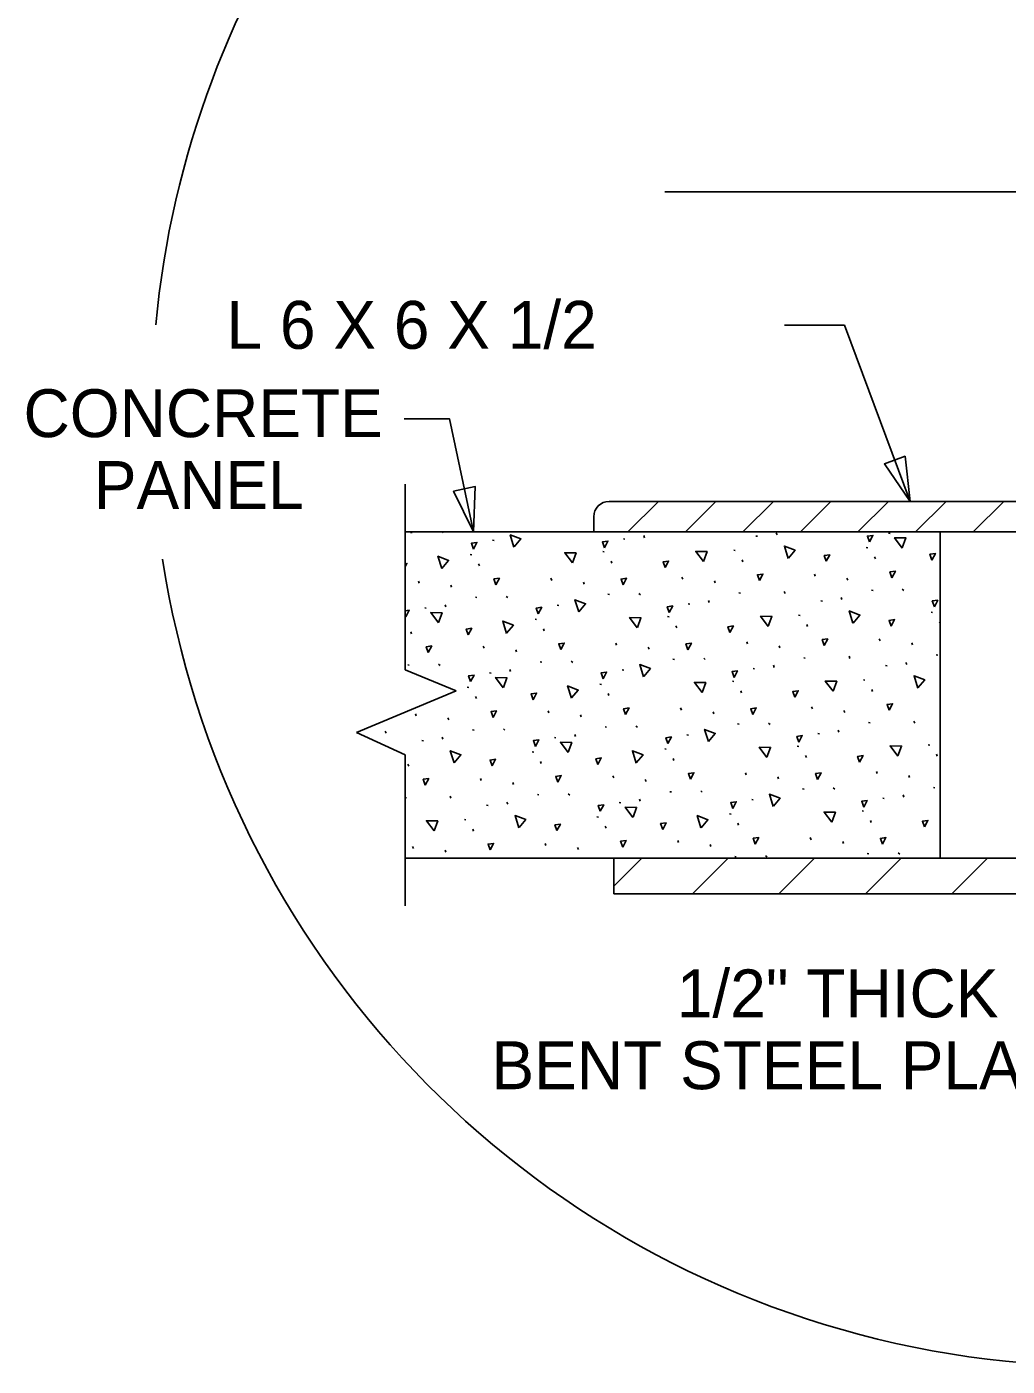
# Model space of a CAD drawing. Extents: x 0 to 71.1, y 0 to 63.6.
# Drawn here: x 55.73 to 60.85, y 28.92 to 35.91 of the extents above; entities that cross this region are included whole.
import ezdxf

# ---------------------------------------------------------------- set-up
doc = ezdxf.new("R2010")
doc.units = 0
for name, color, linetype in [('Arrowhead Terminators', 7, 'Continuous'), ('Dimension Lines', 7, 'Continuous'), ('Mis Center Lines', 7, 'Continuous'), ('Mis Object Lines', 7, 'Continuous'), ('Miscellaneous Lines', 7, 'Continuous'), ('Structural Steel Lines', 7, 'Continuous'), ('Sup Concrete Girder Lines', 7, 'Continuous'), ('Text', 7, 'Continuous')]:
    doc.layers.add(name, color=color, linetype=linetype)

msp = doc.modelspace()

# ---------------------------------------------------------------- linework, layer by layer
at = {"layer": 'Arrowhead Terminators'}
for points in [[(60.3431, 33.4314), (60.3166, 33.667), (60.2089, 33.6268)], [(58.064, 33.2717), (58.0724, 33.5086), (57.9599, 33.4847)]]:
    msp.add_lwpolyline(points, close=True, dxfattribs=at)
at = {"layer": 'Dimension Lines'}
for p, q in [((59.6871, 34.3521), (59.9997, 34.3521)), ((59.9997, 34.3521), (60.3431, 33.4314)), ((57.707, 32.5524), (57.707, 33.5217)), ((57.9728, 32.4427), (57.707, 32.5524)), ((57.4529, 32.2252), (57.9728, 32.4427)), ((57.707, 32.1091), (57.4529, 32.2252)), ((57.707, 31.3201), (57.707, 32.1091))]:
    msp.add_line(p, q, dxfattribs=at)
msp.add_lwpolyline([(58.064, 33.2717), (57.9385, 33.8617), (57.702, 33.8617)], dxfattribs=at)
at = {"layer": 'Mis Center Lines'}
msp.add_line((63.4162, 35.0474), (59.0631, 35.0474), dxfattribs=at)
at = {"layer": 'Mis Object Lines'}
for start, end in [(54.81457, 174.59906), (188.74113, 328.32594)]:
    msp.add_arc((61.3508, 33.8857), 4.9681, start, end, dxfattribs=at)
at = {"layer": 'Miscellaneous Lines'}
msp.add_line((57.957, 33.2717), (57.957, 33.2717), dxfattribs=at)
at = {"layer": 'Structural Steel Lines'}
for p, q in [((58.7712, 33.4314), (61.0046, 33.4314)), ((58.8695, 33.2717), (59.0287, 33.4314)), ((59.1698, 33.2717), (59.3291, 33.4314)), ((59.4697, 33.2717), (59.6289, 33.4314)), ((59.77, 33.2717), (59.9293, 33.4314)), ((60.0706, 33.2717), (60.2304, 33.4314)), ((60.3718, 33.2717), (60.5312, 33.4314)), ((60.6726, 33.2717), (60.8324, 33.4314)), ((58.6915, 33.2717), (58.6915, 33.3514)), ((61.2444, 33.2717), (58.6915, 33.2717)), ((58.7957, 31.5701), (58.7957, 31.3837)), ((58.7957, 31.5701), (60.9781, 31.5701)), ((58.7957, 31.4231), (58.9421, 31.5701)), ((59.2076, 31.3837), (59.3934, 31.5701)), ((59.6584, 31.3837), (59.8442, 31.5701)), ((60.11, 31.3837), (60.2958, 31.5701)), ((60.561, 31.3837), (60.7468, 31.5701)), ((58.7957, 31.3837), (63.906, 31.3837))]:
    msp.add_line(p, q, dxfattribs=at)
msp.add_arc((58.7713, 33.3514), 0.0798, 90, 180, dxfattribs=at)
at = {"layer": 'Sup Concrete Girder Lines'}
for p, q in [((57.707, 33.2717), (60.4991, 33.2717)), ((57.7354, 33.2699), (57.7435, 33.2683)), ((57.8996, 33.2717), (57.9046, 33.2677)), ((58.1627, 33.2289), (58.1709, 33.2273)), ((58.8462, 33.2357), (58.8544, 33.2341)), ((58.9563, 33.242), (58.9522, 33.2526)), ((59.5382, 33.2508), (59.5464, 33.2492)), ((59.6482, 33.2571), (59.6442, 33.2678)), ((60.2301, 33.266), (60.2383, 33.2644)), ((60.4991, 33.2717), (60.4991, 31.5701)), ((58.0465, 33.1543), (58.0547, 33.1527)), ((58.7384, 33.1695), (58.7466, 33.1679)), ((59.422, 33.1762), (59.4302, 33.1746)), ((60.1139, 33.1914), (60.1221, 33.1898)), ((60.1616, 33.1314), (60.1575, 33.142)), ((58.0942, 33.0943), (58.0901, 33.1049)), ((58.7861, 33.1094), (58.782, 33.1201)), ((59.4696, 33.1161), (59.4656, 33.1268)), ((57.7803, 33.0042), (57.7762, 33.0148)), ((58.4722, 33.0194), (58.4682, 33.0301)), ((58.6415, 32.999), (58.6374, 33.0096)), ((59.1558, 33.0261), (59.1517, 33.0368)), ((59.325, 33.0057), (59.3209, 33.0164)), ((59.8477, 33.0413), (59.8436, 33.0519)), ((60.017, 33.0209), (60.0129, 33.0315)), ((57.9495, 32.9838), (57.9455, 32.9944)), ((58.0737, 32.9316), (58.0819, 32.9299)), ((58.2348, 32.9358), (58.243, 32.9292)), ((58.7657, 32.9467), (58.7739, 32.9451)), ((58.9268, 32.9509), (58.9349, 32.9444)), ((59.4492, 32.9535), (59.4574, 32.9518)), ((59.6899, 32.9506), (59.6858, 32.9612)), ((59.9866, 32.9187), (59.9826, 32.9294)), ((60.1411, 32.9686), (60.1493, 32.967)), ((60.3022, 32.9729), (60.3104, 32.9663)), ((57.8092, 32.8754), (57.8173, 32.8738)), ((57.9192, 32.8817), (57.9152, 32.8923)), ((58.5011, 32.8905), (58.5093, 32.8889)), ((59.1846, 32.8973), (59.1928, 32.8957)), ((59.2947, 32.9036), (59.2906, 32.9142)), ((59.8766, 32.9124), (59.8847, 32.9108)), ((58.3849, 32.8159), (58.3931, 32.8143)), ((59.0768, 32.8311), (59.085, 32.8295)), ((59.7604, 32.8379), (59.7685, 32.8362)), ((59.808, 32.7778), (59.804, 32.7884)), ((60.4523, 32.853), (60.4605, 32.8514)), ((60.4991, 32.7951), (60.4959, 32.8036)), ((57.7406, 32.7407), (57.7365, 32.7514)), ((58.4326, 32.7559), (58.4285, 32.7665)), ((59.1245, 32.771), (59.1204, 32.7817)), ((58.1187, 32.6658), (58.1146, 32.6765)), ((58.2879, 32.6454), (58.2839, 32.656)), ((58.8106, 32.681), (58.8066, 32.6917)), ((58.9799, 32.6606), (58.9758, 32.6712)), ((59.4942, 32.6878), (59.4901, 32.6984)), ((59.6634, 32.6673), (59.6593, 32.6779)), ((60.1861, 32.7029), (60.182, 32.7135)), ((60.3554, 32.6825), (60.3512, 32.6931)), ((57.7202, 32.578), (57.7284, 32.5764)), ((57.8812, 32.5822), (57.8895, 32.5757)), ((58.4121, 32.5932), (58.4203, 32.5916)), ((58.5732, 32.5974), (58.5814, 32.5908)), ((59.1041, 32.6083), (59.1122, 32.6067)), ((59.2652, 32.6126), (59.2733, 32.606)), ((59.7876, 32.6151), (59.7958, 32.6134)), ((60.0283, 32.6122), (60.0242, 32.6228)), ((60.325, 32.5804), (60.3209, 32.591)), ((60.4795, 32.6303), (60.4877, 32.6286)), ((58.1476, 32.537), (58.1557, 32.5354)), ((58.2576, 32.5433), (58.2535, 32.5539)), ((58.8395, 32.5521), (58.8477, 32.5505)), ((59.523, 32.5589), (59.5312, 32.5573)), ((59.6331, 32.5652), (59.629, 32.5758)), ((60.2149, 32.5741), (60.2231, 32.5724)), ((58.0313, 32.4624), (58.0395, 32.4608)), ((58.7233, 32.4776), (58.7315, 32.4759)), ((59.4152, 32.4927), (59.4234, 32.4911)), ((59.4629, 32.4327), (59.4588, 32.4433)), ((60.0987, 32.4995), (60.1069, 32.4979)), ((60.1464, 32.4394), (60.1423, 32.4501)), ((58.079, 32.4023), (58.0749, 32.413)), ((58.7709, 32.4175), (58.7669, 32.4281)), ((57.7652, 32.3123), (57.761, 32.3229)), ((57.9344, 32.2918), (57.9303, 32.3025)), ((58.4571, 32.3274), (58.453, 32.3381)), ((58.6263, 32.307), (58.6222, 32.3177)), ((59.149, 32.3426), (59.1449, 32.3532)), ((59.3183, 32.3222), (59.3142, 32.3328)), ((59.8326, 32.3494), (59.8285, 32.36)), ((60.0018, 32.3289), (59.9977, 32.3395)), ((57.6073, 32.2215), (57.6033, 32.2322)), ((58.0586, 32.2396), (58.0668, 32.238)), ((58.2196, 32.2439), (58.2279, 32.2373)), ((58.7505, 32.2548), (58.7587, 32.2532)), ((58.9116, 32.259), (58.9198, 32.2524)), ((59.4424, 32.2699), (59.4506, 32.2683)), ((59.6035, 32.2742), (59.6117, 32.2677)), ((59.9715, 32.2268), (59.9674, 32.2374)), ((60.126, 32.2767), (60.1342, 32.2751)), ((60.3667, 32.2738), (60.3626, 32.2844)), ((57.794, 32.1834), (57.8021, 32.1818)), ((57.9041, 32.1897), (57.8999, 32.2004)), ((58.4859, 32.1986), (58.4941, 32.197)), ((58.596, 32.2049), (58.5919, 32.2155)), ((59.1779, 32.2137), (59.186, 32.2121)), ((59.8614, 32.2205), (59.8696, 32.2189)), ((60.4371, 32.1611), (60.4453, 32.1595)), ((58.3697, 32.124), (58.3779, 32.1224)), ((59.0617, 32.1392), (59.0698, 32.1376)), ((59.1093, 32.0791), (59.1053, 32.0897)), ((59.7536, 32.1543), (59.7618, 32.1527)), ((59.8013, 32.0943), (59.7972, 32.1049)), ((60.4848, 32.101), (60.4807, 32.1117)), ((57.7255, 32.0487), (57.7214, 32.0594)), ((58.4174, 32.0639), (58.4133, 32.0746)), ((60.1709, 32.011), (60.1669, 32.0216)), ((58.1035, 31.9739), (58.0994, 31.9845)), ((58.2728, 31.9534), (58.2687, 31.9641)), ((58.7955, 31.9891), (58.7914, 31.9997)), ((58.9647, 31.9686), (58.9606, 31.9793)), ((59.4874, 32.0042), (59.4833, 32.0148)), ((59.6567, 31.9838), (59.6526, 31.9944)), ((60.3402, 31.9905), (60.3361, 32.0011)), ((57.707, 31.8857), (57.7132, 31.8844)), ((57.9457, 31.8831), (57.9417, 31.8937)), ((58.397, 31.9012), (58.4052, 31.8996)), ((58.5581, 31.9055), (58.5662, 31.8989)), ((59.0889, 31.9164), (59.0971, 31.9148)), ((59.25, 31.9206), (59.2582, 31.9141)), ((59.7808, 31.9316), (59.789, 31.9299)), ((59.9419, 31.9358), (59.9501, 31.9293)), ((60.1998, 31.8821), (60.208, 31.8805)), ((60.3098, 31.8884), (60.3058, 31.8991)), ((60.4644, 31.9383), (60.4726, 31.9367)), ((58.1323, 31.8451), (58.1405, 31.8434)), ((58.2424, 31.8514), (58.2383, 31.862)), ((58.8243, 31.8602), (58.8325, 31.8586)), ((58.9344, 31.8665), (58.9303, 31.8771)), ((59.5162, 31.8754), (59.5244, 31.8737)), ((60.092, 31.8159), (60.1002, 31.8143)), ((58.0161, 31.7705), (58.0243, 31.7688)), ((58.7081, 31.7856), (58.7163, 31.784)), ((59.4001, 31.8008), (59.4082, 31.7992)), ((59.4477, 31.7407), (59.4436, 31.7514)), ((60.1397, 31.7559), (60.1356, 31.7665)), ((58.0639, 31.7104), (58.0597, 31.721)), ((58.7558, 31.7255), (58.7517, 31.7362)), ((59.8258, 31.6658), (59.8217, 31.6765)), ((57.75, 31.6203), (57.7459, 31.631)), ((57.9192, 31.5999), (57.9152, 31.6105)), ((58.4419, 31.6355), (58.4379, 31.6461)), ((58.6111, 31.6151), (58.6071, 31.6257)), ((59.1339, 31.6507), (59.1298, 31.6613)), ((59.3031, 31.6303), (59.299, 31.6409)), ((59.9951, 31.6454), (59.991, 31.656)), ((60.4991, 31.5701), (57.707, 31.5701)), ((59.4273, 31.578), (59.4355, 31.5764)), ((59.5884, 31.5822), (59.5966, 31.5757)), ((60.1192, 31.5932), (60.1274, 31.5916)), ((60.2803, 31.5974), (60.2885, 31.5909))]:
    msp.add_line(p, q, dxfattribs=at)
for points in [[(58.0635, 33.1828), (58.0529, 33.2131), (58.0816, 33.2171), (58.0635, 33.1828)], [(58.2748, 33.1931), (58.2552, 33.2569), (58.3108, 33.2356), (58.2756, 33.194)], [(58.7471, 33.1895), (58.7365, 33.2198), (58.7651, 33.2239), (58.7471, 33.1895)], [(60.1309, 33.2199), (60.1203, 33.2502), (60.149, 33.2542), (60.1309, 33.2199)], [(60.3017, 33.1881), (60.2615, 33.2414), (60.3209, 33.2404), (60.3022, 33.1892)], [(57.8976, 33.0812), (57.878, 33.145), (57.9336, 33.1238), (57.8984, 33.082)], [(58.5802, 33.1104), (58.5399, 33.1636), (58.5995, 33.1627), (58.5807, 33.1115)], [(59.2637, 33.1171), (59.2235, 33.1704), (59.283, 33.1694), (59.2642, 33.1182)], [(59.7064, 33.134), (59.6868, 33.1978), (59.7423, 33.1765), (59.7072, 33.1348)], [(59.9051, 33.1187), (59.8944, 33.149), (59.923, 33.153), (59.9051, 33.1187)], [(60.4571, 33.1253), (60.4465, 33.1555), (60.4752, 33.1596), (60.4571, 33.1253)], [(57.707, 33.1061), (57.7158, 33.1073), (57.707, 33.0905)], [(59.064, 33.0856), (59.0533, 33.1158), (59.0819, 33.1199), (59.064, 33.0856)], [(60.2482, 33.0332), (60.2376, 33.0635), (60.2662, 33.0676), (60.2482, 33.0332)], [(58.1808, 32.9961), (58.1702, 33.0264), (58.1988, 33.0305), (58.1808, 32.9961)], [(58.8447, 32.9958), (58.8341, 33.026), (58.8627, 33.0301), (58.8447, 32.9958)], [(59.5563, 33.0181), (59.5457, 33.0483), (59.5743, 33.0524), (59.5563, 33.0181)], [(57.707, 32.8606), (57.728, 32.8636), (57.71, 32.8293)], [(58.4019, 32.8444), (58.3913, 32.8747), (58.4199, 32.8787), (58.4019, 32.8444)], [(58.6132, 32.8547), (58.5935, 32.9185), (58.6492, 32.8972), (58.614, 32.8556)], [(59.0855, 32.8511), (59.0748, 32.8814), (59.1034, 32.8855), (59.0855, 32.8511)], [(60.0447, 32.7956), (60.0252, 32.8594), (60.0807, 32.8381), (60.0456, 32.7964)], [(60.4694, 32.8815), (60.4587, 32.9118), (60.4873, 32.9158), (60.4694, 32.8815)], [(57.71, 32.8293), (57.707, 32.8379)], [(57.8807, 32.7975), (57.8405, 32.8507), (57.9, 32.8498), (57.8812, 32.7985)], [(58.236, 32.7428), (58.2164, 32.8066), (58.272, 32.7854), (58.2368, 32.7436)], [(58.9186, 32.772), (58.8783, 32.8252), (58.9379, 32.8243), (58.9191, 32.7731)], [(59.6021, 32.7787), (59.5619, 32.832), (59.6214, 32.831), (59.6026, 32.7798)], [(60.2434, 32.7803), (60.2328, 32.8105), (60.2614, 32.8146), (60.2434, 32.7803)], [(58.0362, 32.7346), (58.0256, 32.7649), (58.0542, 32.769), (58.0362, 32.7346)], [(59.4023, 32.7472), (59.3917, 32.7774), (59.4203, 32.7815), (59.4023, 32.7472)], [(57.8273, 32.6426), (57.8167, 32.6729), (57.8453, 32.6769), (57.8273, 32.6426)], [(58.5192, 32.6578), (58.5086, 32.688), (58.5372, 32.6921), (58.5192, 32.6578)], [(59.1831, 32.6573), (59.1725, 32.6876), (59.2011, 32.6917), (59.1831, 32.6573)], [(59.8947, 32.6797), (59.8841, 32.7099), (59.9127, 32.714), (59.8947, 32.6797)], [(58.9516, 32.5164), (58.9319, 32.5801), (58.9876, 32.5589), (58.9524, 32.5172)], [(58.0484, 32.4909), (58.0378, 32.5211), (58.0664, 32.5252), (58.0484, 32.4909)], [(58.2191, 32.4591), (58.1789, 32.5123), (58.2384, 32.5114), (58.2196, 32.4602)], [(58.7403, 32.506), (58.7297, 32.5363), (58.7583, 32.5404), (58.7403, 32.506)], [(59.4239, 32.5128), (59.4132, 32.543), (59.4418, 32.5471), (59.4239, 32.5128)], [(60.3831, 32.4572), (60.3635, 32.521), (60.4191, 32.4997), (60.384, 32.458)], [(58.5744, 32.4044), (58.5548, 32.4682), (58.6104, 32.4469), (58.5752, 32.4053)], [(59.257, 32.4336), (59.2167, 32.4868), (59.2762, 32.4859), (59.2574, 32.4347)], [(59.7407, 32.4088), (59.7301, 32.4391), (59.7587, 32.4431), (59.7407, 32.4088)], [(59.9405, 32.4404), (59.9003, 32.4936), (59.9597, 32.4926), (59.941, 32.4414)], [(58.3746, 32.3962), (58.364, 32.4265), (58.3926, 32.4306), (58.3746, 32.3962)], [(60.2331, 32.3413), (60.2224, 32.3715), (60.251, 32.3756), (60.2331, 32.3413)], [(58.1657, 32.3042), (58.1551, 32.3345), (58.1836, 32.3385), (58.1657, 32.3042)], [(58.8576, 32.3194), (58.847, 32.3496), (58.8756, 32.3537), (58.8576, 32.3194)], [(59.5215, 32.319), (59.5109, 32.3492), (59.5395, 32.3533), (59.5215, 32.319)], [(59.2899, 32.178), (59.2704, 32.2417), (59.3259, 32.2205), (59.2908, 32.1788)], [(58.3868, 32.1525), (58.3761, 32.1827), (58.4048, 32.1868), (58.3868, 32.1525)], [(58.5575, 32.1207), (58.5172, 32.174), (58.5768, 32.173), (58.558, 32.1218)], [(59.0787, 32.1677), (59.0681, 32.1979), (59.0967, 32.202), (59.0787, 32.1677)], [(59.7622, 32.1744), (59.7516, 32.2046), (59.7802, 32.2087), (59.7622, 32.1744)], [(57.9622, 32.0666), (57.9426, 32.1303), (57.9982, 32.1091), (57.963, 32.0674)], [(58.713, 32.0579), (58.7023, 32.0881), (58.7309, 32.0922), (58.713, 32.0579)], [(58.9128, 32.066), (58.8932, 32.1298), (58.9487, 32.1085), (58.9136, 32.0669)], [(59.5954, 32.0953), (59.5551, 32.1484), (59.6146, 32.1475), (59.5958, 32.0963)], [(60.0791, 32.0704), (60.0685, 32.1007), (60.0971, 32.1047), (60.0791, 32.0704)], [(60.2789, 32.102), (60.2386, 32.1552), (60.2981, 32.1542), (60.2794, 32.103)], [(58.1609, 32.0512), (58.1503, 32.0815), (58.1789, 32.0856), (58.1609, 32.0512)], [(57.8121, 31.9507), (57.8015, 31.9809), (57.8301, 31.985), (57.8121, 31.9507)], [(58.5041, 31.9658), (58.4934, 31.9961), (58.522, 32.0002), (58.5041, 31.9658)], [(59.196, 31.981), (59.1854, 32.0112), (59.214, 32.0153), (59.196, 31.981)], [(59.8599, 31.9806), (59.8493, 32.0108), (59.8779, 32.0149), (59.8599, 31.9806)], [(59.6283, 31.8396), (59.6087, 31.9033), (59.6643, 31.8821), (59.6292, 31.8404)], [(58.7252, 31.8141), (58.7145, 31.8443), (58.7432, 31.8484), (58.7252, 31.8141)], [(58.8959, 31.7823), (58.8556, 31.8356), (58.9152, 31.8346), (58.8964, 31.7834)], [(59.4171, 31.8293), (59.4065, 31.8595), (59.4351, 31.8636), (59.4171, 31.8293)], [(59.9337, 31.7569), (59.8935, 31.8101), (59.953, 31.8091), (59.9342, 31.7579)], [(60.1006, 31.836), (60.09, 31.8662), (60.1186, 31.8704), (60.1006, 31.836)], [(57.8579, 31.7114), (57.8177, 31.7646), (57.8772, 31.7636), (57.8584, 31.7124)], [(58.3006, 31.7282), (58.2809, 31.7919), (58.3366, 31.7707), (58.3014, 31.729)], [(58.4993, 31.7129), (58.4886, 31.7431), (58.5172, 31.7472), (58.4993, 31.7129)], [(59.0514, 31.7195), (59.0407, 31.7497), (59.0693, 31.7538), (59.0514, 31.7195)], [(59.2511, 31.7277), (59.2316, 31.7915), (59.2871, 31.7702), (59.252, 31.7285)], [(60.4175, 31.732), (60.4069, 31.7623), (60.4355, 31.7664), (60.4175, 31.732)], [(59.5344, 31.6426), (59.5237, 31.6729), (59.5524, 31.6769), (59.5344, 31.6426)], [(60.1983, 31.6422), (60.1877, 31.6724), (60.2162, 31.6766), (60.1983, 31.6422)], [(58.1505, 31.6123), (58.1399, 31.6425), (58.1685, 31.6466), (58.1505, 31.6123)], [(58.8424, 31.6274), (58.8318, 31.6577), (58.8604, 31.6618), (58.8424, 31.6274)]]:
    msp.add_lwpolyline(points, dxfattribs=at)

# ---------------------------------------------------------------- texts
at = {"layer": 'Text'}
for s, height, p in [('L 6 X 6 X 1/2', 0.25, (56.7743, 34.2278)), ('CONCRETE', 0.25, (55.7147, 33.7667)), ('PANEL', 0.25, (56.0818, 33.3917)), ('1/2" THICK', 0.25003, (59.1249, 30.7385)), ('BENT STEEL PLATE', 0.250026, (58.1574, 30.3635))]:
    msp.add_text(s, height=height, dxfattribs=at).set_placement(p)

doc.saveas('drawing.dxf')
